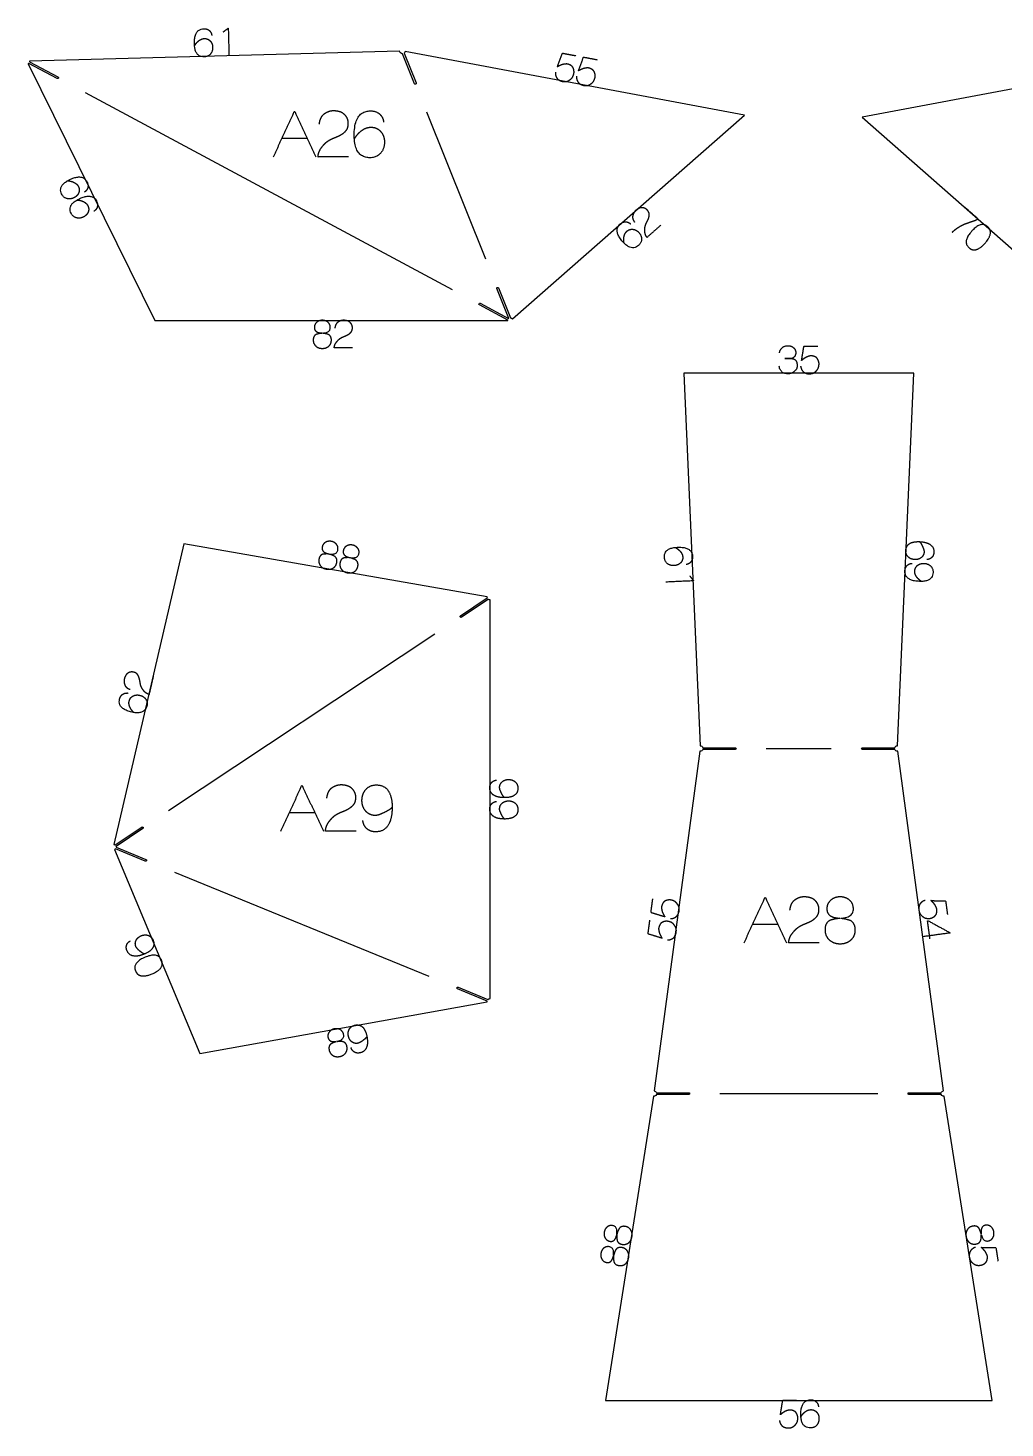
# Model space of a CAD drawing. Header units: millimetres. Extents: x 39 to 3080, y -15 to 1348.
# Drawn here: x 1141 to 1673, y -15 to 748 of the extents above; entities that cross this region are included whole.
import ezdxf

# ---------------------------------------------------------------- set-up
doc = ezdxf.new("R2010")
doc.units = ezdxf.units.MM
doc.header["$MEASUREMENT"] = 0
for name, color, linetype, true_color in [('CutLine', 18, 'Continuous', 0x000000), ('Edge ID', 18, 'Continuous', 0x000000), ('MountainLine', 18, 'Continuous', 0x000000), ('NEW SECTIONS', 18, 'Continuous', 0x000000), ('ValleyLine', 18, 'Continuous', 0x000000)]:
    doc.layers.add(name, color=color, linetype=linetype, true_color=true_color)

msp = doc.modelspace()

# ---------------------------------------------------------------- linework, layer by layer
at = {"layer": 'CutLine', "color": 251, "linetype": 'Continuous', "true_color": 0x696969}
for p, q in [((1343.09, 735.25), (1141.51, 729.7)), ((1351.21, 717.47), (1344.69, 733.71)), ((1345.62, 734.09), (1352.14, 717.85)), ((1156.52, 720.24), (1141.1, 728.51)), ((1141.57, 729.39), (1157, 721.13)), ((1402.55, 589.59), (1396.03, 605.83)), ((1396.96, 606.21), (1403.48, 589.97)), ((1402.01, 588.66), (1386.59, 596.92)), ((1387.06, 597.8), (1402.48, 589.54)), ((1376.27, 427.58), (1390.85, 437.26)), ((1391.4, 436.42), (1376.82, 426.75)), ((1392.38, 218.99), (1392.38, 436.17)), ((1506.69, 353.7), (1481.82, 168.69)), ((1508.39, 355.69), (1525.89, 355.69)), ((1525.89, 354.69), (1508.39, 354.69)), ((1595.3, 355.69), (1612.8, 355.69)), ((1612.8, 354.69), (1595.3, 354.69)), ((1639.38, 168.69), (1614.5, 353.7)), ((1188.1, 302.76), (1202.68, 312.43)), ((1203.24, 311.6), (1188.65, 301.92)), ((1204.52, 293.85), (1188.33, 300.48)), ((1188.71, 301.41), (1204.9, 294.78)), ((1390.8, 217.6), (1374.6, 224.23)), ((1374.98, 225.15), (1391.18, 218.52)), ((1483.12, 167.7), (1500.62, 167.7)), ((1500.62, 166.7), (1483.12, 166.7)), ((1620.58, 167.7), (1638.08, 167.7)), ((1638.08, 166.7), (1620.58, 166.7))]:
    msp.add_line(p, q, dxfattribs=at)
for points in [[(1404.7, 589.38), (1531.03, 700.39), (1346.07, 735.02)], [(1779.98, 733.87), (1595.02, 699.24), (1721.36, 588.23)], [(1140.68, 728.32), (1209.68, 588.39), (1402.07, 588.39)], [(1614.37, 356.68), (1623.24, 559.65), (1497.96, 559.65), (1506.82, 356.68)], [(1390.9, 437.93), (1225.63, 466.76), (1187.47, 302.97)], [(1187.71, 300.13), (1234.37, 189.06), (1390.9, 217.22)], [(1481.38, 165.72), (1455.24, 0), (1665.95, 0), (1639.81, 165.72)]]:
    msp.add_lwpolyline(points, dxfattribs=at)
at = {"layer": 'CutLine', "color": 251, "linetype": 'Continuous', "true_color": 0x696969, "extrusion": (0, 0, -1)}
for centre, radius, start, end in [((-1344.59, 735.29), 1.5, 267.31428, 358.42356), ((-1345.15, 733.9), 0.5, 338.12615, 347.72022), ((-1344.59, 735.29), 1.5, 190.60452, 228.93801), ((-1345.15, 733.9), 0.5, 148.53208, 158.12615), ((-1140.01, 729.66), 1.5, 227.38077, 243.7495), ((-1141.34, 728.95), 0.5, 298.19264, 307.78671), ((-1140.01, 729.66), 1.5, 178.42356, 189.0045), ((-1141.34, 728.95), 0.5, 108.59857, 118.19264), ((-1156.76, 720.69), 0.5, 118.19264, 298.19264), ((-1351.67, 717.66), 0.5, 158.12615, 338.12615), ((-1396.49, 606.02), 0.5, 338.12615, 158.12615), ((-1386.82, 597.36), 0.5, 298.19264, 118.19264), ((-1402.25, 589.1), 0.5, 288.59857, 298.19264), ((-1403.57, 588.39), 1.5, 0, 9.0045), ((-1402.25, 589.1), 0.5, 118.19264, 127.78671), ((-1403.01, 589.78), 0.5, 328.53208, 338.12615), ((-1403.57, 588.39), 1.5, 47.38077, 48.93801), ((-1403.01, 589.78), 0.5, 158.12615, 167.72022), ((-1403.57, 588.39), 1.5, 87.31428, 138.69413), ((-1391.13, 436.84), 0.5, 56.44011, 66.03418), ((-1392.38, 437.67), 1.5, 345.62825, 9.89573), ((-1391.13, 436.84), 0.5, 226.84605, 236.44011), ((-1392.38, 437.67), 1.5, 270, 307.25198), ((-1376.54, 427.17), 0.5, 236.44011, 56.44011), ((-1506.89, 355.19), 1.5, 199.18814, 277.65676), ((-1506.89, 355.19), 1.5, 87.49859, 160.81186), ((-1508.39, 355.19), 0.5, 80.40593, 90), ((-1508.39, 355.19), 0.5, 270, 279.59407), ((-1525.89, 355.19), 0.5, 90, 270), ((-1595.3, 355.19), 0.5, 270, 90), ((-1612.8, 355.19), 0.5, 90, 99.59407), ((-1612.8, 355.19), 0.5, 260.40593, 270), ((-1614.3, 355.19), 1.5, 19.18814, 92.50141), ((-1614.3, 355.19), 1.5, 262.34324, 340.81186), ((-1202.96, 312.01), 0.5, 56.44011, 236.44011), ((-1187.13, 301.51), 1.5, 103.11406, 127.25198), ((-1187.13, 301.51), 1.5, 221.45065, 247.21031), ((-1188.38, 302.34), 0.5, 46.84605, 56.44011), ((-1188.52, 300.94), 0.5, 292.26252, 301.85659), ((-1188.38, 302.34), 0.5, 236.44011, 246.03418), ((-1187.13, 301.51), 1.5, 165.62825, 183.07438), ((-1188.52, 300.94), 0.5, 102.66845, 112.26252), ((-1204.71, 294.31), 0.5, 112.26252, 292.26252), ((-1374.79, 224.69), 0.5, 292.26252, 112.26252), ((-1390.99, 218.06), 0.5, 282.66845, 292.26252), ((-1392.38, 217.49), 1.5, 349.79985, 3.07438), ((-1390.99, 218.06), 0.5, 112.26252, 121.85659), ((-1392.38, 217.49), 1.5, 41.45065, 90), ((-1481.62, 167.2), 1.5, 97.65676, 160.81186), ((-1639.58, 167.2), 1.5, 19.18814, 82.34324), ((-1481.62, 167.2), 1.5, 199.18814, 278.96386), ((-1483.12, 167.2), 0.5, 80.40593, 90), ((-1483.12, 167.2), 0.5, 270, 279.59407), ((-1500.62, 167.2), 0.5, 90, 270), ((-1620.58, 167.2), 0.5, 270, 90), ((-1638.08, 167.2), 0.5, 90, 99.59407), ((-1638.08, 167.2), 0.5, 260.40593, 270), ((-1639.58, 167.2), 1.5, 261.03648, 340.81186)]:
    msp.add_arc(centre, radius, start, end, dxfattribs=at)
at = {"layer": 'Edge ID'}
for points, knots in [([(1246.99, 745.66), (1248.38, 746.67), (1249.76, 747.68), (1249.97, 740.19), (1250.18, 732.69)], [0, 0, 0, 1, 1, 2, 2, 2]), ([(1231.4, 738.04), (1232.26, 739.67), (1233.57, 740.75), (1235.09, 742.01), (1236.71, 742.05), (1238.7, 742.11), (1239.98, 740.68), (1241.21, 739.33), (1241.27, 737.32), (1241.32, 735.16), (1240.11, 733.68), (1238.83, 732.13), (1236.72, 732.07), (1231.51, 731.92), (1231.31, 739.19), (1231.09, 747.24), (1236.47, 747.39), (1238.24, 747.44), (1239.4, 746.47), (1240.55, 745.51), (1240.82, 743.77)], [0, 0, 0, 1, 1, 2, 2, 3, 3, 4, 4, 5, 5, 6, 6, 7, 7, 8, 8, 9, 9, 10, 10, 10]), ([(1429.03, 726.56), (1430.4, 730.32), (1431.77, 734.09), (1435.45, 733.4), (1439.14, 732.71)], [-2, -2, -2, -1, -1, 0, 0, 0]), ([(1427.96, 723.34), (1427.94, 722.99), (1428.05, 722.31), (1428.17, 721.63), (1428.58, 720.86), (1428.99, 720.09), (1429.72, 719.61), (1430.45, 719.13), (1431.13, 718.9), (1431.8, 718.67), (1432.71, 718.61), (1433.63, 718.55), (1434.33, 718.79), (1435.04, 719.02), (1435.8, 719.54), (1436.56, 720.06), (1436.97, 720.52), (1437.37, 720.97), (1437.66, 721.7), (1437.96, 722.44), (1438.08, 723.11), (1438.21, 723.78), (1438.09, 724.59), (1437.98, 725.4), (1437.66, 726.07), (1437.33, 726.74), (1436.83, 727.13), (1436.32, 727.52), (1435.58, 727.84), (1434.84, 728.16), (1434.29, 728.19), (1433.74, 728.21), (1433.25, 728.14), (1432.76, 728.08), (1432.27, 727.98), (1431.78, 727.89), (1431.29, 727.69), (1430.8, 727.49), (1430.28, 727.27), (1429.76, 727.05), (1429.4, 726.82), (1429.04, 726.6), (1429.03, 726.56)], [-23, -23, -23, -22, -22, -21, -21, -20, -20, -19, -19, -18, -18, -17, -17, -16, -16, -15, -15, -14, -14, -13, -13, -12, -12, -11, -11, -10, -10, -9, -9, -8, -8, -7, -7, -6, -6, -5, -5, -4, -4, -3, -3, -2, -2, -2]), ([(1439.47, 721.18), (1439.46, 720.83), (1439.57, 720.16), (1439.68, 719.48), (1440.1, 718.71), (1440.51, 717.94), (1441.24, 717.46), (1441.97, 716.98), (1442.65, 716.75), (1443.32, 716.52), (1444.23, 716.46), (1445.14, 716.4), (1445.85, 716.63), (1446.56, 716.86), (1447.32, 717.38), (1448.08, 717.91), (1448.48, 718.36), (1448.89, 718.81), (1449.18, 719.55), (1449.48, 720.28), (1449.6, 720.95), (1449.73, 721.62), (1449.61, 722.43), (1449.5, 723.25), (1449.18, 723.92), (1448.85, 724.59), (1448.34, 724.97), (1447.83, 725.36), (1447.1, 725.68), (1446.36, 726.01), (1445.81, 726.03), (1445.25, 726.05), (1444.76, 725.99), (1444.28, 725.92), (1443.79, 725.83), (1443.3, 725.73), (1442.81, 725.53), (1442.32, 725.34), (1441.8, 725.11), (1441.28, 724.89), (1440.92, 724.67), (1440.56, 724.44), (1440.55, 724.4)], [-23, -23, -23, -22, -22, -21, -21, -20, -20, -19, -19, -18, -18, -17, -17, -16, -16, -15, -15, -14, -14, -13, -13, -12, -12, -11, -11, -10, -10, -9, -9, -8, -8, -7, -7, -6, -6, -5, -5, -4, -4, -3, -3, -2, -2, -2]), ([(1440.55, 724.4), (1441.92, 728.17), (1443.28, 731.94), (1446.97, 731.25), (1450.66, 730.55)], [-2, -2, -2, -1, -1, 0, 0, 0]), ([(1162.26, 664.57), (1164.09, 664.47), (1165.63, 663.73), (1167.4, 662.88), (1168.12, 661.42), (1169, 659.64), (1168.24, 657.87), (1167.52, 656.19), (1165.72, 655.3), (1163.78, 654.35), (1161.93, 654.84), (1159.99, 655.34), (1159.05, 657.24), (1156.75, 661.92), (1163.27, 665.13), (1170.49, 668.69), (1172.87, 663.86), (1173.65, 662.27), (1173.26, 660.82), (1172.86, 659.37), (1171.4, 658.39)], [0, 0, 0, 1, 1, 2, 2, 3, 3, 4, 4, 5, 5, 6, 6, 7, 7, 8, 8, 9, 9, 10, 10, 10]), ([(1167.42, 654.11), (1169.25, 654.01), (1170.79, 653.28), (1172.56, 652.42), (1173.28, 650.96), (1174.16, 649.18), (1173.4, 647.41), (1172.68, 645.73), (1170.88, 644.84), (1168.94, 643.89), (1167.09, 644.38), (1165.15, 644.88), (1164.21, 646.78), (1161.9, 651.46), (1168.43, 654.67), (1175.64, 658.23), (1178.03, 653.4), (1178.81, 651.81), (1178.42, 650.36), (1178.02, 648.91), (1176.55, 647.94)], [0, 0, 0, 1, 1, 2, 2, 3, 3, 4, 4, 5, 5, 6, 6, 7, 7, 8, 8, 9, 9, 10, 10, 10]), ([(1477.87, 633.72), (1477.87, 633.8), (1477.74, 633.95), (1477.6, 634.11), (1477.27, 634.75), (1476.95, 635.4), (1476.81, 636.18), (1476.67, 636.96), (1476.69, 637.98), (1476.7, 638.99), (1476.89, 639.76), (1477.09, 640.52), (1477.33, 641.04), (1477.56, 641.56), (1477.98, 642.38), (1478.41, 643.2), (1478.7, 644.01), (1478.99, 644.82), (1479.08, 645.7), (1479.17, 646.59), (1478.91, 647.25), (1478.64, 647.91), (1478.09, 648.53), (1477.53, 649.16), (1476.8, 649.52), (1476.07, 649.88), (1475.2, 649.88), (1474.34, 649.89), (1473.68, 649.61), (1473.01, 649.34), (1472.39, 648.9), (1471.77, 648.46), (1471.29, 647.94), (1470.82, 647.42), (1470.49, 646.64), (1470.17, 645.87), (1470.07, 645.2), (1469.97, 644.52), (1470.18, 643.81), (1470.39, 643.09), (1471.06, 642.01)], [-20, -20, -20, -19, -19, -18, -18, -17, -17, -16, -16, -15, -15, -14, -14, -13, -13, -12, -12, -11, -11, -10, -10, -9, -9, -8, -8, -7, -7, -6, -6, -5, -5, -4, -4, -3, -3, -2, -2, -1, -1, 0, 0, 0]), ([(1465.43, 630.6), (1465.05, 632.4), (1465.36, 634.07), (1465.73, 636.01), (1466.95, 637.08), (1468.45, 638.39), (1470.35, 638.11), (1472.15, 637.86), (1473.48, 636.35), (1474.91, 634.73), (1474.92, 632.81), (1474.93, 630.8), (1473.34, 629.41), (1469.43, 625.97), (1464.63, 631.43), (1459.31, 637.47), (1463.36, 641.03), (1464.69, 642.2), (1466.19, 642.19), (1467.7, 642.19), (1469.02, 641.03)], [0, 0, 0, 1, 1, 2, 2, 3, 3, 4, 4, 5, 5, 6, 6, 7, 7, 8, 8, 9, 9, 10, 10, 10]), ([(1644.87, 637.17), (1645.62, 637.87), (1646.4, 638.44), (1647.18, 639), (1648.17, 639.58), (1649.17, 640.16), (1650.02, 640.59), (1650.88, 641.01), (1651.71, 641.29), (1652.55, 641.56), (1653.43, 641.9), (1654.31, 642.23), (1655.05, 642.48), (1655.79, 642.72), (1656.55, 643), (1657.3, 643.27), (1657.76, 643.56), (1658.22, 643.85), (1658.19, 643.88)], [-10, -10, -10, -9, -9, -8, -8, -7, -7, -6, -6, -5, -5, -4, -4, -3, -3, -2, -2, -1, -1, -1]), ([(1654.71, 637.02), (1659.77, 642.79), (1663.45, 639.56), (1667.12, 636.33), (1662.06, 630.56), (1658.76, 626.81), (1655.96, 626.91), (1654.57, 626.96), (1653.34, 628.05), (1649.66, 631.28), (1654.71, 637.02)], [0, 0, 0, 1, 1, 2, 2, 3, 3, 4, 4, 5, 5, 5]), ([(1300.92, 581.55), (1298.97, 581.71), (1298.02, 582.24), (1296.68, 582.99), (1296.68, 584.67), (1296.68, 586.38), (1297.98, 587.48), (1299.24, 588.55), (1300.99, 588.55), (1302.81, 588.55), (1304.03, 587.51), (1305.35, 586.41), (1305.35, 584.63), (1305.35, 581.72), (1300.92, 581.55), (1303.55, 581.21), (1304.42, 580.75), (1305.96, 579.92), (1305.96, 577.77), (1305.96, 575.7), (1304.51, 574.43), (1303.12, 573.23), (1301.01, 573.23), (1298.9, 573.23), (1297.51, 574.45), (1296.07, 575.73), (1296.07, 577.82), (1296.07, 579.96), (1297.51, 580.75), (1298.28, 581.17), (1300.92, 581.55)], [0, 0, 0, 1, 1, 2, 2, 3, 3, 4, 4, 5, 5, 6, 6, 7, 7, 8, 8, 9, 9, 10, 10, 11, 11, 12, 12, 13, 13, 14, 14, 15, 15, 15]), ([(1307.46, 573.48), (1307.52, 573.54), (1307.52, 573.74), (1307.52, 573.95), (1307.7, 574.65), (1307.88, 575.35), (1308.3, 576.03), (1308.71, 576.7), (1309.39, 577.46), (1310.07, 578.21), (1310.72, 578.66), (1311.37, 579.1), (1311.89, 579.34), (1312.41, 579.57), (1313.27, 579.91), (1314.13, 580.25), (1314.88, 580.66), (1315.64, 581.08), (1316.29, 581.68), (1316.94, 582.28), (1317.17, 582.96), (1317.41, 583.63), (1317.41, 584.47), (1317.41, 585.3), (1317.09, 586.06), (1316.78, 586.81), (1316.13, 587.38), (1315.49, 587.95), (1314.81, 588.19), (1314.13, 588.42), (1313.37, 588.5), (1312.62, 588.58), (1311.91, 588.5), (1311.21, 588.42), (1310.46, 588.06), (1309.7, 587.69), (1309.18, 587.25), (1308.66, 586.81), (1308.35, 586.14), (1308.03, 585.46), (1307.83, 584.2)], [-20, -20, -20, -19, -19, -18, -18, -17, -17, -16, -16, -15, -15, -14, -14, -13, -13, -12, -12, -11, -11, -10, -10, -9, -9, -8, -8, -7, -7, -6, -6, -5, -5, -4, -4, -3, -3, -2, -2, -1, -1, 0, 0, 0]), ([(1550.09, 570.85), (1550.29, 571.85), (1550.56, 572.38), (1551.74, 574.7), (1554.75, 574.7), (1556.45, 574.7), (1557.66, 573.65), (1558.94, 572.55), (1558.94, 570.89), (1558.94, 568.69), (1556.88, 567.76)], [-13, -13, -13, -12, -12, -11, -11, -10, -10, -9, -9, -8, -8, -8]), ([(1562.08, 566.58), (1562.73, 570.53), (1563.39, 574.49), (1567.14, 574.49), (1570.89, 574.49)], [-2, -2, -2, -1, -1, 0, 0, 0]), ([(1553, 567.76), (1553.52, 567.76), (1554.08, 567.76), (1554.8, 567.78), (1555.09, 567.78), (1557.57, 567.78), (1558.47, 567.12), (1559.72, 566.24), (1559.69, 563.6), (1559.67, 561.86), (1558.06, 560.6), (1556.51, 559.4), (1554.69, 559.4), (1550.51, 559.4), (1549.91, 563.56)], [-7, -7, -7, -6, -6, -5, -5, -4, -4, -3, -3, -2, -2, -1, -1, 0, 0, 0]), ([(1561.62, 563.21), (1561.67, 562.87), (1561.91, 562.22), (1562.14, 561.58), (1562.69, 560.9), (1563.24, 560.22), (1564.04, 559.88), (1564.85, 559.54), (1565.55, 559.44), (1566.26, 559.34), (1567.16, 559.45), (1568.07, 559.56), (1568.72, 559.92), (1569.38, 560.28), (1570.03, 560.93), (1570.68, 561.58), (1570.99, 562.1), (1571.31, 562.62), (1571.46, 563.4), (1571.62, 564.17), (1571.62, 564.85), (1571.62, 565.53), (1571.35, 566.31), (1571.09, 567.09), (1570.65, 567.69), (1570.21, 568.29), (1569.64, 568.58), (1569.07, 568.86), (1568.28, 569.04), (1567.5, 569.23), (1566.95, 569.15), (1566.4, 569.07), (1565.94, 568.91), (1565.47, 568.76), (1565, 568.58), (1564.54, 568.39), (1564.09, 568.11), (1563.65, 567.82), (1563.18, 567.51), (1562.71, 567.19), (1562.4, 566.91), (1562.08, 566.62), (1562.08, 566.58)], [-23, -23, -23, -22, -22, -21, -21, -20, -20, -19, -19, -18, -18, -17, -17, -16, -16, -15, -15, -14, -14, -13, -13, -12, -12, -11, -11, -10, -10, -9, -9, -8, -8, -7, -7, -6, -6, -5, -5, -4, -4, -3, -3, -2, -2, -2]), ([(1304.59, 461.2), (1302.69, 461.69), (1301.84, 462.38), (1300.66, 463.35), (1300.95, 465), (1301.24, 466.68), (1302.71, 467.55), (1304.13, 468.38), (1305.86, 468.08), (1307.65, 467.77), (1308.67, 466.53), (1309.78, 465.23), (1309.47, 463.47), (1308.98, 460.61), (1304.59, 461.2), (1307.12, 460.41), (1307.9, 459.81), (1309.27, 458.72), (1308.9, 456.61), (1308.55, 454.57), (1306.9, 453.57), (1305.32, 452.62), (1303.25, 452.99), (1301.16, 453.35), (1300.01, 454.79), (1298.81, 456.3), (1299.17, 458.36), (1299.54, 460.47), (1301.09, 461), (1301.92, 461.28), (1304.59, 461.2)], [0, 0, 0, 1, 1, 2, 2, 3, 3, 4, 4, 5, 5, 6, 6, 7, 7, 8, 8, 9, 9, 10, 10, 11, 11, 12, 12, 13, 13, 14, 14, 15, 15, 15]), ([(1316.08, 459.2), (1314.18, 459.69), (1313.33, 460.37), (1312.14, 461.34), (1312.43, 463), (1312.73, 464.68), (1314.2, 465.55), (1315.62, 466.38), (1317.35, 466.08), (1319.14, 465.76), (1320.16, 464.53), (1321.27, 463.22), (1320.96, 461.47), (1320.46, 458.6), (1316.08, 459.2), (1318.61, 458.41), (1319.38, 457.81), (1320.76, 456.72), (1320.39, 454.6), (1320.04, 452.56), (1318.39, 451.56), (1316.81, 450.62), (1314.74, 450.98), (1312.65, 451.34), (1311.5, 452.79), (1310.3, 454.3), (1310.66, 456.36), (1311.03, 458.46), (1312.58, 458.99), (1313.41, 459.28), (1316.08, 459.2)], [0, 0, 0, 1, 1, 2, 2, 3, 3, 4, 4, 5, 5, 6, 6, 7, 7, 8, 8, 9, 9, 10, 10, 11, 11, 12, 12, 13, 13, 14, 14, 15, 15, 15]), ([(1626.37, 467.93), (1627.06, 467.43), (1627.97, 465.36), (1628.89, 463.3), (1628.85, 462.38), (1628.76, 460.37), (1627.23, 459.19), (1625.8, 458.08), (1623.75, 458.17), (1621.58, 458.26), (1620.21, 459.58), (1618.8, 460.96), (1618.89, 463.1), (1619.02, 465.94), (1621.43, 467.14), (1623.31, 468.06), (1626.37, 467.93), (1629.73, 467.78), (1631.69, 466.68), (1634.32, 465.22), (1634.19, 462.21), (1634.11, 460.45), (1633.08, 459.38), (1632.05, 458.31), (1630.29, 458.15)], [0, 0, 0, 1, 1, 2, 2, 3, 3, 4, 4, 5, 5, 6, 6, 7, 7, 8, 8, 9, 9, 10, 10, 11, 11, 12, 12, 12]), ([(1493.27, 464.78), (1494.9, 463.95), (1496.01, 462.66), (1497.29, 461.16), (1497.36, 459.54), (1497.45, 457.55), (1496.04, 456.24), (1494.71, 454.99), (1492.7, 454.9), (1490.54, 454.81), (1489.05, 456), (1487.47, 457.25), (1487.38, 459.36), (1487.15, 464.57), (1494.42, 464.89), (1502.46, 465.24), (1502.69, 459.86), (1502.77, 458.09), (1501.83, 456.92), (1500.88, 455.75), (1499.14, 455.45)], [0, 0, 0, 1, 1, 2, 2, 3, 3, 4, 4, 5, 5, 6, 6, 7, 7, 8, 8, 9, 9, 10, 10, 10]), ([(1627.37, 446.3), (1625.81, 447.27), (1624.82, 448.65), (1623.67, 450.26), (1623.75, 451.88), (1623.83, 453.87), (1625.35, 455.05), (1626.78, 456.18), (1628.79, 456.09), (1630.95, 456), (1632.34, 454.68), (1633.8, 453.3), (1633.71, 451.18), (1633.48, 445.98), (1626.21, 446.29), (1618.17, 446.64), (1618.41, 452.02), (1618.48, 453.79), (1619.53, 454.88), (1620.57, 455.96), (1622.33, 456.11)], [0, 0, 0, 1, 1, 2, 2, 3, 3, 4, 4, 5, 5, 6, 6, 7, 7, 8, 8, 9, 9, 10, 10, 10]), ([(1501.14, 449.31), (1502.17, 447.94), (1503.21, 446.57), (1495.71, 446.25), (1488.22, 445.92)], [0, 0, 0, 1, 1, 2, 2, 2]), ([(1206.62, 384.65), (1206.58, 384.72), (1206.38, 384.76), (1206.18, 384.81), (1205.53, 385.15), (1204.89, 385.49), (1204.33, 386.04), (1203.76, 386.59), (1203.18, 387.43), (1202.6, 388.26), (1202.32, 389), (1202.03, 389.73), (1201.92, 390.29), (1201.81, 390.85), (1201.67, 391.76), (1201.54, 392.68), (1201.31, 393.5), (1201.07, 394.33), (1200.63, 395.11), (1200.2, 395.88), (1199.59, 396.26), (1198.99, 396.64), (1198.18, 396.83), (1197.36, 397.02), (1196.56, 396.88), (1195.75, 396.75), (1195.05, 396.25), (1194.34, 395.75), (1193.96, 395.14), (1193.58, 394.53), (1193.33, 393.81), (1193.08, 393.1), (1193, 392.39), (1192.92, 391.69), (1193.1, 390.87), (1193.29, 390.05), (1193.6, 389.45), (1193.91, 388.84), (1194.5, 388.38), (1195.08, 387.92), (1196.26, 387.44)], [-20, -20, -20, -19, -19, -18, -18, -17, -17, -16, -16, -15, -15, -14, -14, -13, -13, -12, -12, -11, -11, -10, -10, -9, -9, -8, -8, -7, -7, -6, -6, -5, -5, -4, -4, -3, -3, -2, -2, -1, -1, 0, 0, 0]), ([(1198.32, 374.88), (1196.97, 376.12), (1196.25, 377.66), (1195.42, 379.45), (1195.79, 381.03), (1196.24, 382.97), (1197.95, 383.85), (1199.56, 384.7), (1201.52, 384.24), (1203.63, 383.75), (1204.75, 382.2), (1205.93, 380.57), (1205.45, 378.51), (1204.27, 373.43), (1197.18, 375.08), (1189.35, 376.91), (1190.57, 382.15), (1190.97, 383.88), (1192.19, 384.75), (1193.42, 385.62), (1195.17, 385.45)], [0, 0, 0, 1, 1, 2, 2, 3, 3, 4, 4, 5, 5, 6, 6, 7, 7, 8, 8, 9, 9, 10, 10, 10]), ([(1400.31, 328.46), (1399.6, 328.93), (1398.59, 330.95), (1397.59, 332.98), (1397.59, 333.89), (1397.59, 335.9), (1399.06, 337.15), (1400.45, 338.33), (1402.5, 338.33), (1404.68, 338.33), (1406.09, 337.07), (1407.57, 335.75), (1407.57, 333.61), (1407.57, 330.77), (1405.21, 329.47), (1403.37, 328.46), (1400.31, 328.46), (1396.95, 328.46), (1394.94, 329.48), (1392.25, 330.82), (1392.25, 333.83), (1392.25, 335.59), (1393.23, 336.71), (1394.21, 337.82), (1395.96, 338.05)], [0, 0, 0, 1, 1, 2, 2, 3, 3, 4, 4, 5, 5, 6, 6, 7, 7, 8, 8, 9, 9, 10, 10, 11, 11, 12, 12, 12]), ([(1400.31, 316.82), (1399.6, 317.29), (1398.59, 319.31), (1397.59, 321.34), (1397.59, 322.25), (1397.59, 324.26), (1399.06, 325.51), (1400.45, 326.69), (1402.5, 326.69), (1404.68, 326.69), (1406.09, 325.43), (1407.57, 324.12), (1407.57, 321.97), (1407.57, 319.13), (1405.21, 317.83), (1403.37, 316.82), (1400.31, 316.82), (1396.95, 316.82), (1394.94, 317.84), (1392.25, 319.18), (1392.25, 322.2), (1392.25, 323.96), (1393.23, 325.07), (1394.21, 326.19), (1395.96, 326.41)], [0, 0, 0, 1, 1, 2, 2, 3, 3, 4, 4, 5, 5, 6, 6, 7, 7, 8, 8, 9, 9, 10, 10, 11, 11, 12, 12, 12]), ([(1487.69, 263.47), (1483.86, 264.64), (1480.03, 265.81), (1480.53, 269.53), (1481.03, 273.24)], [-2, -2, -2, -1, -1, 0, 0, 0]), ([(1490.96, 262.56), (1491.31, 262.56), (1491.98, 262.71), (1492.65, 262.86), (1493.4, 263.31), (1494.15, 263.76), (1494.59, 264.52), (1495.03, 265.27), (1495.23, 265.95), (1495.42, 266.64), (1495.44, 267.55), (1495.45, 268.47), (1495.18, 269.16), (1494.91, 269.85), (1494.35, 270.59), (1493.79, 271.32), (1493.32, 271.7), (1492.84, 272.08), (1492.09, 272.34), (1491.34, 272.6), (1490.67, 272.69), (1489.99, 272.78), (1489.19, 272.62), (1488.38, 272.46), (1487.73, 272.11), (1487.08, 271.75), (1486.72, 271.22), (1486.36, 270.69), (1486.07, 269.94), (1485.79, 269.19), (1485.79, 268.63), (1485.8, 268.08), (1485.89, 267.6), (1485.98, 267.11), (1486.1, 266.63), (1486.22, 266.14), (1486.44, 265.66), (1486.67, 265.18), (1486.92, 264.68), (1487.17, 264.17), (1487.41, 263.82), (1487.65, 263.47), (1487.69, 263.47)], [-23, -23, -23, -22, -22, -21, -21, -20, -20, -19, -19, -18, -18, -17, -17, -16, -16, -15, -15, -14, -14, -13, -13, -12, -12, -11, -11, -10, -10, -9, -9, -8, -8, -7, -7, -6, -6, -5, -5, -4, -4, -3, -3, -2, -2, -2]), ([(1629.16, 272.39), (1628.83, 272.3), (1628.22, 271.98), (1627.61, 271.66), (1627.01, 271.03), (1626.41, 270.39), (1626.18, 269.55), (1625.95, 268.7), (1625.94, 267.99), (1625.93, 267.28), (1626.16, 266.4), (1626.39, 265.51), (1626.84, 264.91), (1627.28, 264.31), (1628.01, 263.75), (1628.75, 263.2), (1629.3, 262.95), (1629.86, 262.71), (1630.65, 262.66), (1631.44, 262.61), (1632.12, 262.7), (1632.79, 262.79), (1633.53, 263.16), (1634.26, 263.52), (1634.8, 264.04), (1635.33, 264.55), (1635.54, 265.16), (1635.75, 265.76), (1635.83, 266.56), (1635.9, 267.37), (1635.75, 267.9), (1635.6, 268.43), (1635.38, 268.88), (1635.17, 269.32), (1634.92, 269.75), (1634.68, 270.19), (1634.34, 270.59), (1633.99, 271), (1633.62, 271.42), (1633.25, 271.84), (1632.92, 272.12), (1632.6, 272.39), (1632.55, 272.38)], [-23, -23, -23, -22, -22, -21, -21, -20, -20, -19, -19, -18, -18, -17, -17, -16, -16, -15, -15, -14, -14, -13, -13, -12, -12, -11, -11, -10, -10, -9, -9, -8, -8, -7, -7, -6, -6, -5, -5, -4, -4, -3, -3, -2, -2, -2]), ([(1632.55, 272.38), (1636.56, 272.26), (1640.57, 272.14), (1641.07, 268.43), (1641.57, 264.71)], [-2, -2, -2, -1, -1, 0, 0, 0]), ([(1486.13, 251.85), (1482.3, 253.02), (1478.46, 254.2), (1478.96, 257.91), (1479.46, 261.63)], [-2, -2, -2, -1, -1, 0, 0, 0]), ([(1489.4, 250.94), (1489.75, 250.95), (1490.42, 251.1), (1491.09, 251.24), (1491.84, 251.69), (1492.59, 252.15), (1493.03, 252.9), (1493.47, 253.66), (1493.66, 254.34), (1493.86, 255.02), (1493.87, 255.94), (1493.89, 256.85), (1493.62, 257.55), (1493.35, 258.24), (1492.79, 258.97), (1492.23, 259.71), (1491.76, 260.09), (1491.28, 260.47), (1490.53, 260.72), (1489.78, 260.98), (1489.11, 261.07), (1488.43, 261.16), (1487.63, 261.01), (1486.82, 260.85), (1486.17, 260.49), (1485.52, 260.14), (1485.16, 259.61), (1484.8, 259.08), (1484.51, 258.33), (1484.23, 257.58), (1484.23, 257.02), (1484.24, 256.47), (1484.33, 255.98), (1484.42, 255.5), (1484.54, 255.01), (1484.66, 254.53), (1484.88, 254.05), (1485.11, 253.57), (1485.35, 253.06), (1485.6, 252.56), (1485.85, 252.21), (1486.09, 251.86), (1486.13, 251.85)], [-23, -23, -23, -22, -22, -21, -21, -20, -20, -19, -19, -18, -18, -17, -17, -16, -16, -15, -15, -14, -14, -13, -13, -12, -12, -11, -11, -10, -10, -9, -9, -8, -8, -7, -7, -6, -6, -5, -5, -4, -4, -3, -3, -2, -2, -2]), ([(1632.03, 251.61), (1631.36, 256.61), (1630.69, 261.61), (1636.95, 258.17), (1643.22, 254.74), (1635.69, 253.72), (1628.16, 252.71)], [0, 0, 0, 1, 1, 2, 2, 3, 3, 3]), ([(1204.13, 243.26), (1203.29, 243.41), (1201.58, 244.89), (1199.87, 246.37), (1199.51, 247.21), (1198.73, 249.06), (1199.61, 250.78), (1200.43, 252.41), (1202.33, 253.2), (1204.33, 254.04), (1206.12, 253.43), (1207.99, 252.79), (1208.83, 250.81), (1209.92, 248.2), (1208.26, 246.08), (1206.95, 244.44), (1204.13, 243.26), (1201.03, 241.95), (1198.78, 242.11), (1195.78, 242.31), (1194.61, 245.09), (1193.93, 246.71), (1194.41, 248.12), (1194.88, 249.53), (1196.41, 250.42)], [0, 0, 0, 1, 1, 2, 2, 3, 3, 4, 4, 5, 5, 6, 6, 7, 7, 8, 8, 9, 9, 10, 10, 11, 11, 12, 12, 12]), ([(1204.43, 241.46), (1211.51, 244.43), (1213.4, 239.92), (1215.3, 235.41), (1208.22, 232.44), (1203.62, 230.51), (1201.14, 231.82), (1199.91, 232.47), (1199.28, 233.99), (1197.38, 238.5), (1204.43, 241.46)], [0, 0, 0, 1, 1, 2, 2, 3, 3, 4, 4, 5, 5, 5]), ([(1308.82, 195.58), (1306.87, 195.39), (1305.84, 195.74), (1304.39, 196.25), (1304.09, 197.9), (1303.79, 199.58), (1304.88, 200.9), (1305.93, 202.17), (1307.65, 202.48), (1309.44, 202.8), (1310.83, 201.99), (1312.31, 201.14), (1312.63, 199.39), (1313.14, 196.53), (1308.82, 195.58), (1311.47, 195.71), (1312.4, 195.41), (1314.07, 194.86), (1314.45, 192.75), (1314.82, 190.71), (1313.61, 189.2), (1312.45, 187.78), (1310.38, 187.4), (1308.3, 187.03), (1306.72, 187.99), (1305.08, 188.99), (1304.71, 191.05), (1304.33, 193.16), (1305.61, 194.19), (1306.29, 194.74), (1308.82, 195.58)], [0, 0, 0, 1, 1, 2, 2, 3, 3, 4, 4, 5, 5, 6, 6, 7, 7, 8, 8, 9, 9, 10, 10, 11, 11, 12, 12, 13, 13, 14, 14, 15, 15, 15]), ([(1325.31, 198.28), (1324.97, 197.5), (1323.16, 196.15), (1321.34, 194.8), (1320.44, 194.64), (1318.46, 194.28), (1316.98, 195.51), (1315.57, 196.67), (1315.21, 198.69), (1314.82, 200.83), (1315.81, 202.45), (1316.84, 204.13), (1318.96, 204.51), (1321.75, 205.01), (1323.45, 202.93), (1324.76, 201.29), (1325.31, 198.28), (1325.9, 194.97), (1325.26, 192.81), (1324.42, 189.93), (1321.44, 189.39), (1319.71, 189.08), (1318.44, 189.85), (1317.17, 190.62), (1316.63, 192.3)], [0, 0, 0, 1, 1, 2, 2, 3, 3, 4, 4, 5, 5, 6, 6, 7, 7, 8, 8, 9, 9, 10, 10, 11, 11, 12, 12, 12]), ([(1461.46, 90.44), (1461, 88.53), (1460.33, 87.68), (1459.38, 86.47), (1457.72, 86.73), (1456.04, 87), (1455.14, 88.46), (1454.29, 89.87), (1454.56, 91.6), (1454.85, 93.39), (1456.06, 94.44), (1457.35, 95.56), (1459.11, 95.29), (1461.98, 94.83), (1461.46, 90.44), (1462.21, 92.98), (1462.8, 93.77), (1463.86, 95.16), (1465.99, 94.83), (1468.03, 94.51), (1469.06, 92.87), (1470.03, 91.31), (1469.7, 89.23), (1469.37, 87.14), (1467.94, 85.97), (1466.46, 84.74), (1464.39, 85.07), (1462.28, 85.4), (1461.72, 86.95), (1461.42, 87.77), (1461.46, 90.44)], [0, 0, 0, 1, 1, 2, 2, 3, 3, 4, 4, 5, 5, 6, 6, 7, 7, 8, 8, 9, 9, 10, 10, 11, 11, 12, 12, 13, 13, 14, 14, 15, 15, 15]), ([(1659.92, 90.8), (1659.78, 92.75), (1660.15, 93.77), (1660.69, 95.21), (1662.35, 95.47), (1664.03, 95.74), (1665.33, 94.63), (1666.57, 93.55), (1666.85, 91.82), (1667.13, 90.03), (1666.29, 88.65), (1665.41, 87.19), (1663.65, 86.91), (1660.78, 86.45), (1659.92, 90.8), (1659.99, 88.15), (1659.68, 87.22), (1659.09, 85.56), (1656.97, 85.23), (1654.93, 84.91), (1653.45, 86.14), (1652.04, 87.33), (1651.72, 89.41), (1651.39, 91.5), (1652.38, 93.06), (1653.42, 94.68), (1655.49, 95.01), (1657.6, 95.34), (1658.6, 94.04), (1659.14, 93.35), (1659.92, 90.8)], [0, 0, 0, 1, 1, 2, 2, 3, 3, 4, 4, 5, 5, 6, 6, 7, 7, 8, 8, 9, 9, 10, 10, 11, 11, 12, 12, 13, 13, 14, 14, 15, 15, 15]), ([(1459.65, 78.92), (1459.18, 77.01), (1458.52, 76.16), (1457.56, 74.95), (1455.9, 75.21), (1454.22, 75.48), (1453.33, 76.94), (1452.47, 78.35), (1452.74, 80.08), (1453.03, 81.87), (1454.25, 82.92), (1455.54, 84.05), (1457.3, 83.77), (1460.17, 83.32), (1459.65, 78.92), (1460.39, 81.46), (1460.98, 82.25), (1462.05, 83.64), (1464.17, 83.31), (1466.21, 82.99), (1467.24, 81.35), (1468.21, 79.79), (1467.88, 77.71), (1467.55, 75.62), (1466.13, 74.45), (1464.64, 73.22), (1462.57, 73.55), (1460.46, 73.88), (1459.91, 75.43), (1459.61, 76.25), (1459.65, 78.92)], [0, 0, 0, 1, 1, 2, 2, 3, 3, 4, 4, 5, 5, 6, 6, 7, 7, 8, 8, 9, 9, 10, 10, 11, 11, 12, 12, 13, 13, 14, 14, 15, 15, 15]), ([(1656.54, 83.33), (1656.21, 83.22), (1655.61, 82.89), (1655.01, 82.56), (1654.42, 81.91), (1653.83, 81.26), (1653.63, 80.41), (1653.42, 79.56), (1653.43, 78.85), (1653.44, 78.14), (1653.68, 77.26), (1653.93, 76.38), (1654.39, 75.79), (1654.85, 75.21), (1655.59, 74.66), (1656.34, 74.12), (1656.9, 73.89), (1657.46, 73.66), (1658.26, 73.63), (1659.05, 73.6), (1659.72, 73.71), (1660.39, 73.81), (1661.12, 74.19), (1661.85, 74.57), (1662.37, 75.1), (1662.89, 75.63), (1663.09, 76.24), (1663.28, 76.85), (1663.34, 77.65), (1663.4, 78.45), (1663.23, 78.98), (1663.07, 79.51), (1662.84, 79.95), (1662.62, 80.39), (1662.37, 80.82), (1662.11, 81.25), (1661.76, 81.64), (1661.41, 82.04), (1661.03, 82.45), (1660.64, 82.87), (1660.31, 83.13), (1659.98, 83.4), (1659.93, 83.39)], [-23, -23, -23, -22, -22, -21, -21, -20, -20, -19, -19, -18, -18, -17, -17, -16, -16, -15, -15, -14, -14, -13, -13, -12, -12, -11, -11, -10, -10, -9, -9, -8, -8, -7, -7, -6, -6, -5, -5, -4, -4, -3, -3, -2, -2, -2]), ([(1659.93, 83.39), (1663.94, 83.37), (1667.95, 83.34), (1668.54, 79.63), (1669.12, 75.93)], [-2, -2, -2, -1, -1, 0, 0, 0]), ([(1550.55, -7.8), (1551.2, -3.84), (1551.85, 0.11), (1555.6, 0.11), (1559.35, 0.11)], [-2, -2, -2, -1, -1, 0, 0, 0]), ([(1561.75, -8.86), (1562.65, -7.26), (1563.99, -6.21), (1565.55, -5), (1567.17, -5), (1569.16, -5), (1570.4, -6.46), (1571.59, -7.84), (1571.59, -9.86), (1571.59, -12.02), (1570.34, -13.46), (1569.02, -14.98), (1566.91, -14.98), (1561.69, -14.98), (1561.69, -7.71), (1561.69, 0.34), (1567.08, 0.34), (1568.85, 0.34), (1569.98, -0.65), (1571.1, -1.65), (1571.33, -3.4)], [0, 0, 0, 1, 1, 2, 2, 3, 3, 4, 4, 5, 5, 6, 6, 7, 7, 8, 8, 9, 9, 10, 10, 10]), ([(1550.08, -11.16), (1550.13, -11.5), (1550.37, -12.15), (1550.6, -12.79), (1551.15, -13.47), (1551.7, -14.15), (1552.51, -14.49), (1553.31, -14.83), (1554.02, -14.93), (1554.72, -15.03), (1555.63, -14.93), (1556.54, -14.82), (1557.19, -14.46), (1557.84, -14.1), (1558.49, -13.45), (1559.14, -12.79), (1559.46, -12.27), (1559.77, -11.75), (1559.93, -10.98), (1560.08, -10.2), (1560.08, -9.52), (1560.08, -8.84), (1559.82, -8.06), (1559.56, -7.28), (1559.11, -6.68), (1558.67, -6.08), (1558.1, -5.8), (1557.53, -5.51), (1556.75, -5.33), (1555.97, -5.14), (1555.42, -5.22), (1554.87, -5.3), (1554.4, -5.46), (1553.93, -5.61), (1553.47, -5.8), (1553, -5.98), (1552.56, -6.27), (1552.11, -6.55), (1551.64, -6.87), (1551.17, -7.18), (1550.86, -7.47), (1550.55, -7.75), (1550.55, -7.8)], [-23, -23, -23, -22, -22, -21, -21, -20, -20, -19, -19, -18, -18, -17, -17, -16, -16, -15, -15, -14, -14, -13, -13, -12, -12, -11, -11, -10, -10, -9, -9, -8, -8, -7, -7, -6, -6, -5, -5, -4, -4, -3, -3, -2, -2, -2])]:
    msp.add_open_spline(points, degree=2, knots=knots, dxfattribs=at)
for points in [[(1427.97, 723.68), (1427.96, 723.51), (1427.96, 723.34)], [(1439.49, 721.53), (1439.48, 721.35), (1439.47, 721.18)], [(1658.19, 643.88), (1654.55, 647.07), (1650.91, 650.27)], [(1485.42, 640.35), (1481.64, 637.03), (1477.87, 633.72)], [(1644.12, 636.48), (1644.5, 636.83), (1644.87, 637.17)], [(1317.51, 573.48), (1312.49, 573.48), (1307.46, 573.48)], [(1556.88, 567.76), (1554.94, 567.76), (1553, 567.76)], [(1561.57, 563.56), (1561.59, 563.39), (1561.62, 563.21)], [(1208.9, 394.44), (1207.76, 389.54), (1206.62, 384.65)], [(1629.49, 272.49), (1629.32, 272.44), (1629.16, 272.39)], [(1490.62, 262.55), (1490.79, 262.56), (1490.96, 262.56)], [(1489.05, 250.94), (1489.23, 250.94), (1489.4, 250.94)], [(1656.87, 83.43), (1656.71, 83.38), (1656.54, 83.33)], [(1550.03, -10.82), (1550.06, -10.99), (1550.08, -11.16)]]:
    msp.add_open_spline(points, degree=2, dxfattribs=at)
at = {"layer": 'MountainLine', "color": 5, "linetype": 'Continuous', "true_color": 0x0000ff}
for p, q in [((1171.74, 712.65), (1371.84, 605.4)), ((1217.13, 321.41), (1362.38, 417.77)), ((1542.89, 355.19), (1578.3, 355.19)), ((1220.44, 287.87), (1359.06, 231.13)), ((1517.62, 167.2), (1603.58, 167.2))]:
    msp.add_line(p, q, dxfattribs=at)
at = {"layer": 'NEW SECTIONS'}
for points, knots in [([(1274.37, 677.54), (1280.1, 689.99), (1285.83, 702.44), (1291.69, 689.99), (1297.56, 677.54)], [0, 0, 0, 1, 1, 2, 2, 2]), ([(1298.59, 677.54), (1298.69, 677.63), (1298.69, 677.97), (1298.69, 678.32), (1298.99, 679.49), (1299.3, 680.66), (1299.98, 681.79), (1300.67, 682.91), (1301.8, 684.17), (1302.94, 685.43), (1304.02, 686.17), (1305.11, 686.91), (1305.98, 687.3), (1306.84, 687.69), (1308.27, 688.25), (1309.7, 688.82), (1310.96, 689.51), (1312.22, 690.21), (1313.3, 691.21), (1314.39, 692.21), (1314.78, 693.33), (1315.17, 694.46), (1315.17, 695.85), (1315.17, 697.24), (1314.65, 698.5), (1314.12, 699.75), (1313.05, 700.71), (1311.97, 701.66), (1310.83, 702.05), (1309.7, 702.44), (1308.44, 702.57), (1307.19, 702.71), (1306.01, 702.57), (1304.84, 702.44), (1303.58, 701.83), (1302.33, 701.22), (1301.46, 700.49), (1300.59, 699.75), (1300.07, 698.63), (1299.54, 697.51), (1299.2, 695.41)], [-20, -20, -20, -19, -19, -18, -18, -17, -17, -16, -16, -15, -15, -14, -14, -13, -13, -12, -12, -11, -11, -10, -10, -9, -9, -8, -8, -7, -7, -6, -6, -5, -5, -4, -4, -3, -3, -2, -2, -1, -1, 0, 0, 0]), ([(1318.47, 687.31), (1319.97, 689.98), (1322.2, 691.73), (1324.79, 693.75), (1327.5, 693.75), (1330.81, 693.75), (1332.89, 691.31), (1334.87, 689.01), (1334.87, 685.65), (1334.87, 682.05), (1332.78, 679.65), (1330.59, 677.12), (1327.06, 677.12), (1318.37, 677.12), (1318.37, 689.24), (1318.37, 702.65), (1327.35, 702.65), (1330.3, 702.65), (1332.18, 700.99), (1334.05, 699.34), (1334.43, 696.42)], [0, 0, 0, 1, 1, 2, 2, 3, 3, 4, 4, 5, 5, 6, 6, 7, 7, 8, 8, 9, 9, 10, 10, 10]), ([(1278.46, 310.26), (1284.19, 322.72), (1289.91, 335.17), (1295.78, 322.72), (1301.65, 310.26)], [0, 0, 0, 1, 1, 2, 2, 2]), ([(1302.68, 310.26), (1302.77, 310.36), (1302.77, 310.7), (1302.77, 311.05), (1303.08, 312.22), (1303.38, 313.39), (1304.07, 314.51), (1304.76, 315.64), (1305.89, 316.9), (1307.02, 318.15), (1308.11, 318.9), (1309.2, 319.64), (1310.06, 320.03), (1310.93, 320.42), (1312.36, 320.98), (1313.79, 321.54), (1315.05, 322.24), (1316.3, 322.94), (1317.39, 323.94), (1318.48, 324.94), (1318.87, 326.06), (1319.26, 327.18), (1319.26, 328.58), (1319.26, 329.97), (1318.73, 331.22), (1318.21, 332.48), (1317.13, 333.43), (1316.06, 334.39), (1314.92, 334.78), (1313.79, 335.17), (1312.53, 335.3), (1311.27, 335.44), (1310.1, 335.3), (1308.93, 335.17), (1307.67, 334.56), (1306.41, 333.95), (1305.55, 333.22), (1304.68, 332.48), (1304.16, 331.36), (1303.63, 330.23), (1303.29, 328.14)], [-20, -20, -20, -19, -19, -18, -18, -17, -17, -16, -16, -15, -15, -14, -14, -13, -13, -12, -12, -11, -11, -10, -10, -9, -9, -8, -8, -7, -7, -6, -6, -5, -5, -4, -4, -3, -3, -2, -2, -1, -1, 0, 0, 0]), ([(1339.06, 323.28), (1338.27, 322.1), (1334.9, 320.42), (1331.53, 318.74), (1330, 318.74), (1326.65, 318.74), (1324.57, 321.2), (1322.61, 323.51), (1322.61, 326.94), (1322.61, 330.56), (1324.71, 332.92), (1326.9, 335.38), (1330.48, 335.38), (1335.21, 335.38), (1337.38, 331.45), (1339.06, 328.39), (1339.06, 323.28), (1339.06, 317.68), (1337.36, 314.32), (1335.13, 309.84), (1330.1, 309.84), (1327.17, 309.84), (1325.31, 311.48), (1323.45, 313.12), (1323.07, 316.04)], [0, 0, 0, 1, 1, 2, 2, 3, 3, 4, 4, 5, 5, 6, 6, 7, 7, 8, 8, 9, 9, 10, 10, 11, 11, 12, 12, 12]), ([(1530.76, 249.28), (1536.49, 261.73), (1542.21, 274.18), (1548.08, 261.73), (1553.95, 249.28)], [0, 0, 0, 1, 1, 2, 2, 2]), ([(1554.98, 249.28), (1555.07, 249.37), (1555.07, 249.72), (1555.07, 250.06), (1555.38, 251.23), (1555.68, 252.4), (1556.37, 253.53), (1557.06, 254.65), (1558.19, 255.91), (1559.32, 257.17), (1560.41, 257.91), (1561.49, 258.65), (1562.36, 259.04), (1563.23, 259.43), (1564.66, 260), (1566.09, 260.56), (1567.34, 261.25), (1568.6, 261.95), (1569.69, 262.95), (1570.77, 263.95), (1571.17, 265.07), (1571.56, 266.2), (1571.56, 267.59), (1571.56, 268.98), (1571.03, 270.24), (1570.51, 271.49), (1569.43, 272.45), (1568.35, 273.4), (1567.22, 273.79), (1566.09, 274.18), (1564.83, 274.31), (1563.57, 274.45), (1562.4, 274.31), (1561.23, 274.18), (1559.97, 273.57), (1558.71, 272.96), (1557.85, 272.23), (1556.98, 271.49), (1556.45, 270.37), (1555.93, 269.25), (1555.59, 267.15)], [-20, -20, -20, -19, -19, -18, -18, -17, -17, -16, -16, -15, -15, -14, -14, -13, -13, -12, -12, -11, -11, -10, -10, -9, -9, -8, -8, -7, -7, -6, -6, -5, -5, -4, -4, -3, -3, -2, -2, -1, -1, 0, 0, 0]), ([(1582.95, 262.73), (1579.69, 263), (1578.11, 263.87), (1575.88, 265.13), (1575.88, 267.93), (1575.88, 270.77), (1578.05, 272.62), (1580.15, 274.39), (1583.07, 274.39), (1586.09, 274.39), (1588.13, 272.66), (1590.33, 270.83), (1590.33, 267.86), (1590.33, 263.02), (1582.95, 262.73), (1587.33, 262.16), (1588.78, 261.4), (1591.35, 260), (1591.35, 256.42), (1591.35, 252.97), (1588.93, 250.86), (1586.61, 248.86), (1583.1, 248.86), (1579.58, 248.86), (1577.27, 250.9), (1574.87, 253.03), (1574.87, 256.52), (1574.87, 260.08), (1577.27, 261.4), (1578.55, 262.1), (1582.95, 262.73)], [0, 0, 0, 1, 1, 2, 2, 3, 3, 4, 4, 5, 5, 6, 6, 7, 7, 8, 8, 9, 9, 10, 10, 11, 11, 12, 12, 13, 13, 14, 14, 15, 15, 15])]:
    msp.add_open_spline(points, degree=2, knots=knots, dxfattribs=at)
for points in [[(1292.74, 687.52), (1285.87, 687.52), (1279, 687.52)], [(1315.34, 677.54), (1306.97, 677.54), (1298.59, 677.54)], [(1296.83, 320.25), (1289.96, 320.25), (1283.09, 320.25)], [(1319.43, 310.26), (1311.05, 310.26), (1302.68, 310.26)], [(1549.13, 259.26), (1542.26, 259.26), (1535.39, 259.26)], [(1571.73, 249.28), (1563.35, 249.28), (1554.98, 249.28)]]:
    msp.add_open_spline(points, degree=2, dxfattribs=at)
at = {"layer": 'ValleyLine', "color": 1, "linetype": 'Continuous', "true_color": 0xff0000}
msp.add_line((1390.16, 621.8), (1358.01, 701.88), dxfattribs=at)

doc.saveas('drawing.dxf')
